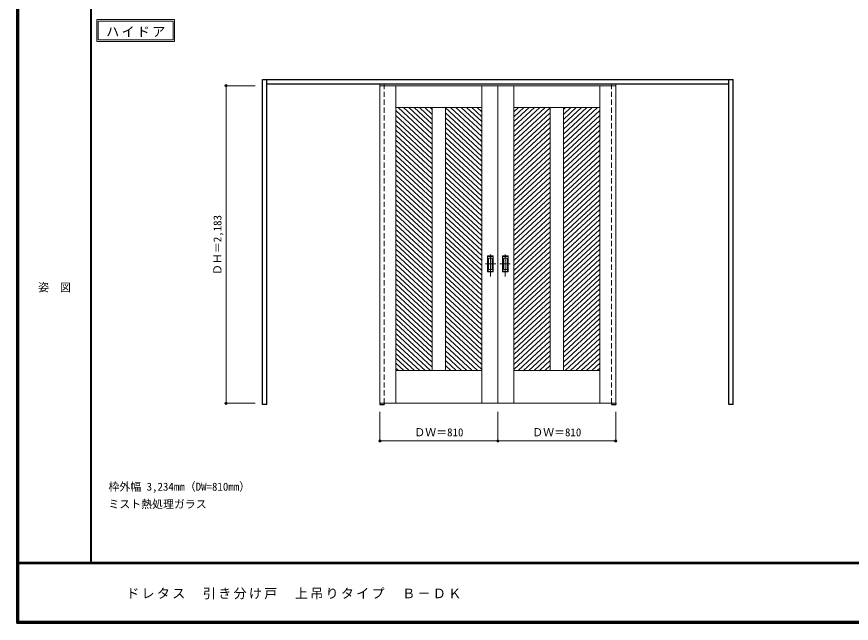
# Model space of a CAD drawing. Units: millimetres, scale not verified. Extents: x -6000 to 5700, y -4307 to 4175.
# Drawn here: x -6000 to -267, y -4205 to -36 of the extents above; entities that cross this region are included whole.
import ezdxf
from ezdxf.enums import TextEntityAlignment as Align

# ---------------------------------------------------------------- set-up
doc = ezdxf.new("R2010")
doc.units = ezdxf.units.MM
doc.header["$LTSCALE"] = 30
doc.header["$PDMODE"] = 32
doc.header["$PDSIZE"] = 15
doc.linetypes.add('CHAIN1', pattern=[8, 5, -1, 1, -1])
doc.linetypes.add('DASHED1', pattern=[1.8, 1.2, -0.6])
for name, color, linetype, lineweight in [('0-2_扉', 7, 'Continuous', 18), ('0-4_枠', 3, 'Continuous', 25), ('0-6_引手', 7, 'Continuous', 18), ('0-A_文字', 7, 'Continuous', 18), ('0-B_寸法', 7, 'Continuous', 9), ('0-C_ハッチ', 4, 'Continuous', 9), ('F-1_枠', 6, 'Continuous', 40), ('F-A_文字', 7, 'Continuous', 18)]:
    doc.layers.add(name, color=color, linetype=linetype, lineweight=lineweight)
doc.styles.add('ＭＳ ゴシック', font='')
doc.styles.get('ＭＳ ゴシック').set_extended_font_data('MS Gothic')

msp = doc.modelspace()

# ---------------------------------------------------------------- linework, layer by layer
at = {"layer": '0-2_扉'}
for p, q in [((-3395, -509.75), (-3395, -2692.75)), ((-2805, -509.75), (-2805, -2692.75)), ((-2695, -509.75), (-2695, -2692.75)), ((-2695, -509.75), (-2695, -2692.75)), ((-2585, -509.75), (-2585, -2692.75)), ((-1995, -509.75), (-1995, -2692.75)), ((-2805, -659.75), (-3395, -659.75)), ((-3145, -659.75), (-3145, -2467.75)), ((-3055, -659.75), (-3055, -2467.75)), ((-2585, -659.75), (-1995, -659.75)), ((-2335, -659.75), (-2335, -2467.75)), ((-2245, -659.75), (-2245, -2467.75)), ((-2805, -2467.75), (-3395, -2467.75)), ((-2585, -2467.75), (-1995, -2467.75)), ((-2695, -2692.75), (-3505, -2692.75)), ((-2695, -2692.75), (-1885, -2692.75))]:
    msp.add_line(p, q, dxfattribs=at)
for points in [[(-2695, -509.75), (-3505, -509.75), (-3505, -2692.75)], [(-2695, -509.75), (-1885, -509.75), (-1885, -2692.75)]]:
    msp.add_lwpolyline(points, dxfattribs=at)
at = {"layer": '0-4_枠'}
for p, q in [((-4312, -2701.25), (-4312, -466.25)), ((-4312, -466.25), (-1078, -466.25)), ((-4282, -2701.25), (-4282, -466.25)), ((-4282, -496.25), (-1108, -496.25)), ((-1108, -2701.25), (-1108, -466.25)), ((-1078, -2701.25), (-1078, -466.25)), ((-3505, -2693.25), (-3505, -2701.25)), ((-3475, -2692.75), (-3475, -2701.25)), ((-1915, -2692.75), (-1915, -2701.25)), ((-1885, -2692.75), (-1885, -2701.25)), ((-4282, -2701.25), (-4312, -2701.25)), ((-3505, -2701.25), (-3475, -2701.25)), ((-1915, -2701.25), (-1885, -2701.25)), ((-1078, -2701.25), (-1108, -2701.25))]:
    msp.add_line(p, q, dxfattribs=at)
at = {"layer": '0-4_枠', "color": 4, "linetype": 'DASHED1', "lineweight": 9}
for p, q in [((-3505, -2693.25), (-3505, -496.25)), ((-3475, -2693.25), (-3475, -496.25)), ((-1915, -2693.25), (-1915, -496.25)), ((-1885, -2693.25), (-1885, -496.25))]:
    msp.add_line(p, q, dxfattribs=at)
at = {"layer": '0-6_引手', "linetype": 'CHAIN1'}
for p, q in [((-2746, -1820.48), (-2746, -1649.63)), ((-2644, -1820.48), (-2644, -1649.63)), ((-2707.93, -1735.25), (-2780.44, -1735.25)), ((-2682.07, -1735.25), (-2609.56, -1735.25))]:
    msp.add_line(p, q, dxfattribs=at)
at = {"layer": '0-6_引手'}
for p, q in [((-2727, -1680.25), (-2765, -1680.25)), ((-2765, -1790.25), (-2765, -1680.25)), ((-2733.5, -1696.25), (-2758.5, -1696.25)), ((-2758.5, -1774.25), (-2758.5, -1696.25)), ((-2733.5, -1774.25), (-2733.5, -1696.25)), ((-2727, -1790.25), (-2727, -1680.25)), ((-2663, -1680.25), (-2625, -1680.25)), ((-2663, -1790.25), (-2663, -1680.25)), ((-2656.5, -1696.25), (-2631.5, -1696.25)), ((-2656.5, -1774.25), (-2656.5, -1696.25)), ((-2631.5, -1774.25), (-2631.5, -1696.25)), ((-2625, -1790.25), (-2625, -1680.25)), ((-2733.5, -1774.25), (-2758.5, -1774.25)), ((-2656.5, -1774.25), (-2631.5, -1774.25)), ((-2727, -1790.25), (-2765, -1790.25)), ((-2663, -1790.25), (-2625, -1790.25))]:
    msp.add_line(p, q, dxfattribs=at)
at = {"layer": '0-6_引手', "linetype": 'DASHED1'}
for p, q in [((-2762, -1786.25), (-2762, -1684.25)), ((-2628, -1786.25), (-2628, -1684.25)), ((-2730, -1786.25), (-2762, -1786.25)), ((-2660, -1786.25), (-2628, -1786.25))]:
    msp.add_line(p, q, dxfattribs=at)
for points in [[(-2730, -1786.25), (-2730, -1684.25), (-2762, -1684.25)], [(-2660, -1786.25), (-2660, -1684.25), (-2628, -1684.25)]]:
    msp.add_lwpolyline(points, dxfattribs=at)
at = {"layer": '0-A_文字'}
for p, q in [((-5450, -55.5), (-5450, -205.5)), ((-5440, -65.5), (-4925.67, -65.5)), ((-4925.67, -65.5), (-4925.67, -195.5)), ((-5450, -205.5), (-4915.67, -205.5))]:
    msp.add_line(p, q, dxfattribs=at)
for points in [[(-5450, -55.5), (-4915.67, -55.5), (-4915.67, -205.5)], [(-5440, -65.5), (-5440, -195.5), (-4925.67, -195.5)]]:
    msp.add_lwpolyline(points, dxfattribs=at)
at = {"layer": '0-B_寸法', "color": 4}
for p, q in [((-4562, -509.75), (-4362, -509.75)), ((-4562, -509.75), (-4562, -2692.75)), ((-4562, -2692.75), (-4362, -2692.75)), ((-3505, -2951.25), (-3505, -2751.25)), ((-2695, -2951.25), (-2695, -2751.25)), ((-1885, -2951.25), (-1885, -2751.25)), ((-3505, -2951.25), (-1885, -2951.25))]:
    msp.add_line(p, q, dxfattribs=at)
at = {"layer": '0-B_寸法'}
for p in [(-4562, -509.75), (-4562, -2692.75), (-3505, -2951.25), (-2695, -2951.25), (-1885, -2951.25)]:
    msp.add_point(p, dxfattribs=at)
at = {"layer": '0-C_ハッチ'}
for p, q in [((-3395, -680.02), (-3145, -911.5)), ((-3380.1, -659.75), (-3145, -877.43)), ((-3343.3, -659.75), (-3145, -843.36)), ((-3306.5, -659.75), (-3145, -809.29)), ((-3269.71, -659.75), (-3145, -775.22)), ((-3232.91, -659.75), (-3145, -741.15)), ((-3196.11, -659.75), (-3145, -707.08)), ((-3159.32, -659.75), (-3145, -673)), ((-3057.13, -659.75), (-2805, -893.2)), ((-3020.33, -659.75), (-2805, -859.13)), ((-2983.53, -659.75), (-2805, -825.06)), ((-2946.74, -659.75), (-2805, -790.99)), ((-2909.94, -659.75), (-2805, -756.92)), ((-2873.14, -659.75), (-2805, -722.85)), ((-2836.35, -659.75), (-2805, -688.78)), ((-2516.86, -659.75), (-2585, -722.85)), ((-2480.06, -659.75), (-2585, -756.92)), ((-2443.26, -659.75), (-2585, -790.99)), ((-2406.47, -659.75), (-2585, -825.06)), ((-2553.65, -659.75), (-2585, -688.78)), ((-2369.67, -659.75), (-2585, -859.13)), ((-2332.87, -659.75), (-2585, -893.2)), ((-2230.69, -659.75), (-2245, -673)), ((-2193.89, -659.75), (-2245, -707.08)), ((-2157.09, -659.75), (-2245, -741.15)), ((-2120.3, -659.75), (-2245, -775.22)), ((-2083.5, -659.75), (-2245, -809.29)), ((-2046.7, -659.75), (-2245, -843.36)), ((-2009.91, -659.75), (-2245, -877.43)), ((-1995, -680.02), (-2245, -911.5)), ((-3395, -714.09), (-3145, -945.57)), ((-3055, -695.79), (-2805, -927.27)), ((-3055, -729.86), (-2805, -961.34)), ((-2335, -695.79), (-2585, -927.27)), ((-2335, -729.86), (-2585, -961.34)), ((-1995, -714.09), (-2245, -945.57)), ((-3395, -748.16), (-3145, -979.64)), ((-3395, -782.23), (-3145, -1013.71)), ((-3055, -763.93), (-2805, -995.41)), ((-3055, -798), (-2805, -1029.49)), ((-2335, -763.93), (-2585, -995.41)), ((-2335, -798), (-2585, -1029.49)), ((-1995, -748.16), (-2245, -979.64)), ((-1995, -782.23), (-2245, -1013.71)), ((-3395, -816.3), (-3145, -1047.79)), ((-3395, -850.38), (-3145, -1081.86)), ((-3055, -832.08), (-2805, -1063.56)), ((-2335, -832.08), (-2585, -1063.56)), ((-1995, -816.3), (-2245, -1047.79)), ((-1995, -850.38), (-2245, -1081.86)), ((-3395, -884.45), (-3145, -1115.93)), ((-3055, -866.15), (-2805, -1097.63)), ((-3055, -900.22), (-2805, -1131.7)), ((-2335, -866.15), (-2585, -1097.63)), ((-2335, -900.22), (-2585, -1131.7)), ((-1995, -884.45), (-2245, -1115.93)), ((-3395, -918.52), (-3145, -1150)), ((-3395, -952.59), (-3145, -1184.07)), ((-3055, -934.29), (-2805, -1165.77)), ((-3055, -968.36), (-2805, -1199.84)), ((-2335, -934.29), (-2585, -1165.77)), ((-2335, -968.36), (-2585, -1199.84)), ((-1995, -918.52), (-2245, -1150)), ((-1995, -952.59), (-2245, -1184.07)), ((-3395, -986.66), (-3145, -1218.14)), ((-3395, -1020.73), (-3145, -1252.21)), ((-3055, -1002.43), (-2805, -1233.91)), ((-2335, -1002.43), (-2585, -1233.91)), ((-1995, -986.66), (-2245, -1218.14)), ((-1995, -1020.73), (-2245, -1252.21)), ((-3395, -1054.8), (-3145, -1286.28)), ((-3395, -1088.87), (-3145, -1320.35)), ((-3055, -1036.5), (-2805, -1267.98)), ((-3055, -1070.57), (-2805, -1302.05)), ((-2335, -1036.5), (-2585, -1267.98)), ((-2335, -1070.57), (-2585, -1302.05)), ((-1995, -1054.8), (-2245, -1286.28)), ((-1995, -1088.87), (-2245, -1320.35)), ((-3395, -1122.94), (-3145, -1354.43)), ((-3055, -1104.64), (-2805, -1336.13)), ((-3055, -1138.71), (-2805, -1370.2)), ((-2335, -1104.64), (-2585, -1336.13)), ((-2335, -1138.71), (-2585, -1370.2)), ((-1995, -1122.94), (-2245, -1354.43)), ((-3395, -1157.02), (-3145, -1388.5)), ((-3395, -1191.09), (-3145, -1422.57)), ((-3055, -1172.79), (-2805, -1404.27)), ((-2335, -1172.79), (-2585, -1404.27)), ((-1995, -1157.02), (-2245, -1388.5)), ((-1995, -1191.09), (-2245, -1422.57)), ((-3395, -1225.16), (-3145, -1456.64)), ((-3395, -1259.23), (-3145, -1490.71)), ((-3055, -1206.86), (-2805, -1438.34)), ((-3055, -1240.93), (-2805, -1472.41)), ((-2335, -1206.86), (-2585, -1438.34)), ((-2335, -1240.93), (-2585, -1472.41)), ((-1995, -1225.16), (-2245, -1456.64)), ((-1995, -1259.23), (-2245, -1490.71)), ((-3395, -1293.3), (-3145, -1524.78)), ((-3055, -1275), (-2805, -1506.48)), ((-3055, -1309.07), (-2805, -1540.55)), ((-2335, -1275), (-2585, -1506.48)), ((-2335, -1309.07), (-2585, -1540.55)), ((-1995, -1293.3), (-2245, -1524.78)), ((-3395, -1327.37), (-3145, -1558.85)), ((-3395, -1361.44), (-3145, -1592.92)), ((-3055, -1343.14), (-2805, -1574.62)), ((-2335, -1343.14), (-2585, -1574.62)), ((-1995, -1327.37), (-2245, -1558.85)), ((-1995, -1361.44), (-2245, -1592.92)), ((-3395, -1395.51), (-3145, -1626.99)), ((-3395, -1429.58), (-3145, -1661.06)), ((-3055, -1377.21), (-2805, -1608.69)), ((-3055, -1411.28), (-2805, -1642.76)), ((-2335, -1377.21), (-2585, -1608.69)), ((-2335, -1411.28), (-2585, -1642.76)), ((-1995, -1395.51), (-2245, -1626.99)), ((-1995, -1429.58), (-2245, -1661.06)), ((-3395, -1463.65), (-3145, -1695.14)), ((-3055, -1445.35), (-2805, -1676.84)), ((-3055, -1479.43), (-2805, -1710.91)), ((-2335, -1445.35), (-2585, -1676.84)), ((-2335, -1479.43), (-2585, -1710.91)), ((-1995, -1463.65), (-2245, -1695.14)), ((-3395, -1497.73), (-3145, -1729.21)), ((-3395, -1531.8), (-3145, -1763.28)), ((-3055, -1513.5), (-2805, -1744.98)), ((-3055, -1547.57), (-2805, -1779.05)), ((-2335, -1513.5), (-2585, -1744.98)), ((-2335, -1547.57), (-2585, -1779.05)), ((-1995, -1497.73), (-2245, -1729.21)), ((-1995, -1531.8), (-2245, -1763.28)), ((-3395, -1565.87), (-3145, -1797.35)), ((-3395, -1599.94), (-3145, -1831.42)), ((-3055, -1581.64), (-2805, -1813.12)), ((-2335, -1581.64), (-2585, -1813.12)), ((-1995, -1565.87), (-2245, -1797.35)), ((-1995, -1599.94), (-2245, -1831.42)), ((-3395, -1634.01), (-3145, -1865.49)), ((-3055, -1615.71), (-2805, -1847.19)), ((-3055, -1649.78), (-2805, -1881.26)), ((-2335, -1615.71), (-2585, -1847.19)), ((-2335, -1649.78), (-2585, -1881.26)), ((-1995, -1634.01), (-2245, -1865.49)), ((-3395, -1668.08), (-3145, -1899.56)), ((-3395, -1702.15), (-3145, -1933.63)), ((-3055, -1683.85), (-2805, -1915.33)), ((-3055, -1717.92), (-2805, -1949.4)), ((-2335, -1683.85), (-2585, -1915.33)), ((-2335, -1717.92), (-2585, -1949.4)), ((-1995, -1668.08), (-2245, -1899.56)), ((-1995, -1702.15), (-2245, -1933.63)), ((-3395, -1736.22), (-3145, -1967.7)), ((-3395, -1770.29), (-3145, -2001.78)), ((-3055, -1751.99), (-2805, -1983.48)), ((-2335, -1751.99), (-2585, -1983.48)), ((-1995, -1736.22), (-2245, -1967.7)), ((-1995, -1770.29), (-2245, -2001.78)), ((-3395, -1804.37), (-3145, -2035.85)), ((-3055, -1786.06), (-2805, -2017.55)), ((-3055, -1820.14), (-2805, -2051.62)), ((-2335, -1786.06), (-2585, -2017.55)), ((-2335, -1820.14), (-2585, -2051.62)), ((-1995, -1804.37), (-2245, -2035.85)), ((-3395, -1838.44), (-3145, -2069.92)), ((-3395, -1872.51), (-3145, -2103.99)), ((-3055, -1854.21), (-2805, -2085.69)), ((-3055, -1888.28), (-2805, -2119.76)), ((-2335, -1854.21), (-2585, -2085.69)), ((-2335, -1888.28), (-2585, -2119.76)), ((-1995, -1838.44), (-2245, -2069.92)), ((-1995, -1872.51), (-2245, -2103.99)), ((-3395, -1906.58), (-3145, -2138.06)), ((-3395, -1940.65), (-3145, -2172.13)), ((-3055, -1922.35), (-2805, -2153.83)), ((-2335, -1922.35), (-2585, -2153.83)), ((-1995, -1906.58), (-2245, -2138.06)), ((-1995, -1940.65), (-2245, -2172.13)), ((-3395, -1974.72), (-3145, -2206.2)), ((-3055, -1956.42), (-2805, -2187.9)), ((-3055, -1990.49), (-2805, -2221.97)), ((-2335, -1956.42), (-2585, -2187.9)), ((-2335, -1990.49), (-2585, -2221.97)), ((-1995, -1974.72), (-2245, -2206.2)), ((-3395, -2008.79), (-3145, -2240.27)), ((-3395, -2042.86), (-3145, -2274.34)), ((-3055, -2024.56), (-2805, -2256.04)), ((-3055, -2058.63), (-2805, -2290.11)), ((-2335, -2024.56), (-2585, -2256.04)), ((-2335, -2058.63), (-2585, -2290.11)), ((-1995, -2008.79), (-2245, -2240.27)), ((-1995, -2042.86), (-2245, -2274.34)), ((-3395, -2076.93), (-3145, -2308.42)), ((-3395, -2111), (-3145, -2342.49)), ((-3055, -2092.7), (-2805, -2324.19)), ((-2335, -2092.7), (-2585, -2324.19)), ((-1995, -2076.93), (-2245, -2308.42)), ((-1995, -2111), (-2245, -2342.49)), ((-3395, -2145.08), (-3145, -2376.56)), ((-3055, -2126.78), (-2805, -2358.26)), ((-3055, -2160.85), (-2805, -2392.33)), ((-2335, -2126.78), (-2585, -2358.26)), ((-2335, -2160.85), (-2585, -2392.33)), ((-1995, -2145.08), (-2245, -2376.56)), ((-3395, -2179.15), (-3145, -2410.63)), ((-3395, -2213.22), (-3145, -2444.7)), ((-3055, -2194.92), (-2805, -2426.4)), ((-3055, -2228.99), (-2805, -2460.47)), ((-2335, -2194.92), (-2585, -2426.4)), ((-2335, -2228.99), (-2585, -2460.47)), ((-1995, -2179.15), (-2245, -2410.63)), ((-1995, -2213.22), (-2245, -2444.7)), ((-3395, -2247.29), (-3156.9, -2467.75)), ((-3395, -2281.36), (-3193.7, -2467.75)), ((-3055, -2263.06), (-2833.93, -2467.75)), ((-2335, -2263.06), (-2556.07, -2467.75)), ((-1995, -2247.29), (-2233.1, -2467.75)), ((-1995, -2281.36), (-2196.3, -2467.75)), ((-3395, -2315.43), (-3230.5, -2467.75)), ((-3395, -2349.5), (-3267.29, -2467.75)), ((-3055, -2297.13), (-2870.73, -2467.75)), ((-3055, -2331.2), (-2907.53, -2467.75)), ((-2335, -2297.13), (-2519.27, -2467.75)), ((-2335, -2331.2), (-2482.47, -2467.75)), ((-1995, -2315.43), (-2159.5, -2467.75)), ((-1995, -2349.5), (-2122.71, -2467.75)), ((-3395, -2383.57), (-3304.09, -2467.75)), ((-3055, -2365.27), (-2944.32, -2467.75)), ((-3055, -2399.34), (-2981.12, -2467.75)), ((-2335, -2365.27), (-2445.68, -2467.75)), ((-2335, -2399.34), (-2408.88, -2467.75)), ((-1995, -2383.57), (-2085.91, -2467.75)), ((-3395, -2417.64), (-3340.89, -2467.75)), ((-3395, -2451.72), (-3377.68, -2467.75)), ((-3055, -2433.42), (-3017.92, -2467.75)), ((-2335, -2433.42), (-2372.08, -2467.75)), ((-1995, -2417.64), (-2049.11, -2467.75)), ((-1995, -2451.72), (-2012.32, -2467.75))]:
    msp.add_line(p, q, dxfattribs=at)
at = {"layer": 'F-1_枠'}
for p, q in [((-6000, 4175), (-6000, -4205)), ((-5995, 4175), (-5995, -4205)), ((-5990, 4175), (-5990, -4205)), ((-5490, 4175), (-5490, -3790)), ((5700, -3790), (-6000, -3790)), ((5700, -3795), (-6000, -3795)), ((5700, -4195), (-6000, -4195)), ((5700, -4200), (-6000, -4200)), ((5700, -4205), (-6000, -4205))]:
    msp.add_line(p, q, dxfattribs=at)

# ---------------------------------------------------------------- texts
at = {"layer": '0-A_文字', "style": 'ＭＳ ゴシック'}
for s, p in [('枠外幅 3,234mm（DW=810mm）', (-5370, -3310)), ('ミスト熱処理ガラス', (-5370, -3430))]:
    msp.add_text(s, height=54.99, dxfattribs=at).set_placement(p, align=Align.BOTTOM_LEFT)
at = {"layer": '0-A_文字', "insert": (-5385.34, -175.5), "char_height": 65.98, "attachment_point": 7, "style": 'ＭＳ ゴシック'}
msp.add_mtext('\\T1.17;ハイドア', dxfattribs=at)
at = {"layer": '0-B_寸法', "style": 'ＭＳ ゴシック'}
msp.add_text('ＤＨ＝2,183', height=54.99, rotation=90, dxfattribs=at).set_placement((-4577, -1810.75), align=Align.BOTTOM_LEFT)
for p in [(-3268.75, -2936.25), (-2458.75, -2936.25)]:
    msp.add_text('ＤＷ＝810', height=54.99, dxfattribs=at).set_placement(p, align=Align.BOTTOM_LEFT)
at = {"layer": 'F-A_文字', "style": 'ＭＳ ゴシック'}
msp.add_text('姿\u3000図', height=54.99, dxfattribs=at).set_placement((-5852.5, -1940.25), align=Align.BOTTOM_LEFT)
at = {"layer": 'F-A_文字', "insert": (-5247.55, -4040), "char_height": 65.98, "attachment_point": 7, "style": 'ＭＳ ゴシック'}
msp.add_mtext('\\T1.17;ドレタス\u3000引き分け戸\u3000上吊りタイプ\u3000Ｂ－ＤＫ', dxfattribs=at)

doc.saveas('drawing.dxf')
